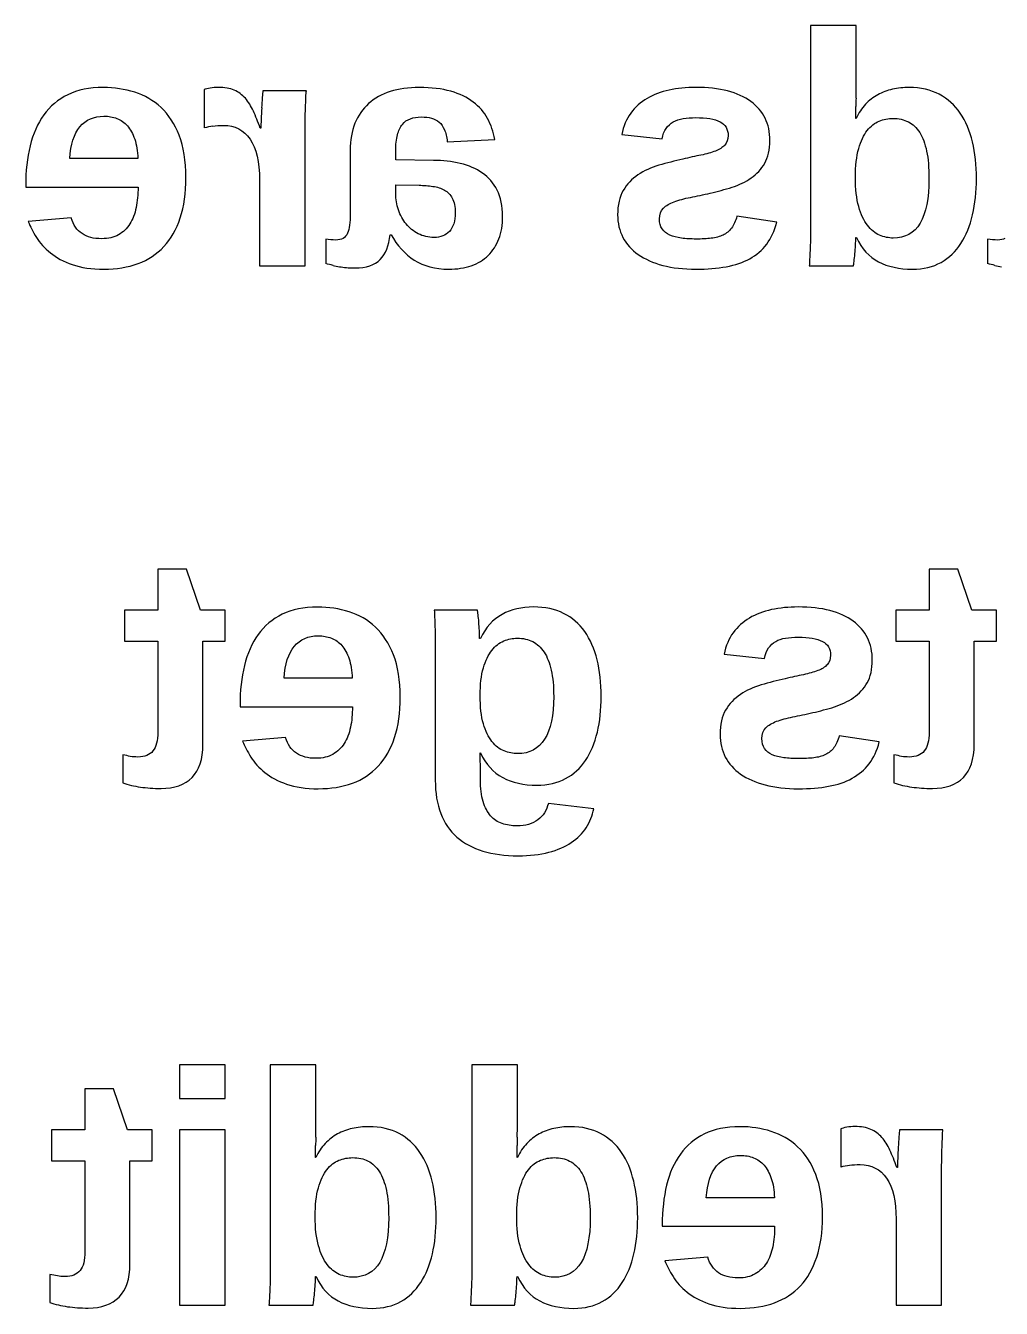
# Model space of a CAD drawing. Header units: millimetres. Extents: x 0 to 290, y 0 to 205.
# Drawn here: x 115.38 to 141.03, y 106.26 to 140 of the extents above; entities that cross this region are included whole.
import ezdxf

# ---------------------------------------------------------------- set-up
doc = ezdxf.new("R2010")
doc.units = ezdxf.units.MM
doc.layers.get('0').update_dxf_attribs({"linetype": 'CONTINUOUS', "true_color": 0x000000})

msp = doc.modelspace()

# ---------------------------------------------------------------- linework, layer by layer
for p, q in [((137.215, 140), (136.018, 140)), ((136.018, 140), (136.018, 134.685)), ((137.215, 138.318), (137.215, 140)), ((120.077, 138.314), (120.077, 137.312)), ((122.763, 138.288), (121.623, 138.288)), ((137.215, 137.56), (137.207, 137.56)), ((121.568, 137.304), (121.55, 137.304)), ((122.73, 133.68), (122.73, 137.206)), ((126.467, 136.946), (127.715, 137.006)), ((131.053, 137.133), (132.113, 137.023)), ((123.916, 136.72), (123.916, 135.042)), ((125.113, 136.474), (125.113, 136.708)), ((118.332, 136.504), (116.544, 136.504)), ((126.105, 136.457), (125.113, 136.474)), ((115.385, 135.788), (115.385, 135.754)), ((115.385, 135.754), (118.34, 135.754)), ((121.533, 135.942), (121.533, 133.68)), ((125.113, 135.814), (125.726, 135.805)), ((125.113, 135.579), (125.113, 135.814)), ((135.132, 134.83), (134.081, 134.987)), ((116.582, 134.945), (115.453, 134.847)), ((123.273, 134.387), (123.273, 133.739)), ((124.964, 134.502), (124.989, 134.502)), ((137.207, 134.429), (137.223, 134.429)), ((140.671, 134.387), (140.671, 133.739)), ((121.533, 133.68), (122.73, 133.68)), ((135.985, 133.68), (137.143, 133.68)), ((119.609, 125.703), (118.859, 125.703)), ((118.859, 125.703), (118.859, 124.622)), ((119.984, 124.622), (119.609, 125.703)), ((139.885, 125.703), (139.135, 125.703)), ((139.135, 125.703), (139.135, 124.622)), ((140.26, 124.622), (139.885, 125.703)), ((118.859, 124.622), (117.986, 124.622)), ((117.986, 124.622), (117.986, 123.812)), ((120.626, 124.622), (119.984, 124.622)), ((120.626, 123.812), (120.626, 124.622)), ((127.259, 124.622), (126.127, 124.622)), ((139.135, 124.622), (138.262, 124.622)), ((138.262, 124.622), (138.262, 123.812)), ((140.902, 124.622), (140.26, 124.622)), ((140.902, 123.812), (140.902, 124.622)), ((127.341, 123.881), (127.319, 123.881)), ((117.986, 123.812), (118.859, 123.812)), ((118.859, 123.812), (118.859, 121.419)), ((120.043, 121.095), (120.043, 123.812)), ((120.043, 123.812), (120.626, 123.812)), ((126.152, 123.557), (126.152, 120.155)), ((138.262, 123.812), (139.135, 123.812)), ((139.135, 123.812), (139.135, 121.419)), ((140.319, 121.095), (140.319, 123.812)), ((140.319, 123.812), (140.902, 123.812)), ((133.745, 123.467), (134.805, 123.356)), ((123.967, 122.837), (122.179, 122.837)), ((121.02, 122.122), (121.02, 122.087)), ((121.02, 122.087), (123.975, 122.087)), ((122.217, 121.279), (121.088, 121.181)), ((137.824, 121.163), (136.773, 121.321)), ((117.935, 120.823), (117.935, 120.082)), ((127.332, 120.87), (127.341, 120.87)), ((138.211, 120.823), (138.211, 120.082)), ((127.341, 120.171), (127.341, 120.414)), ((130.321, 119.404), (129.125, 119.545)), ((120.626, 112.667), (119.43, 112.667)), ((119.43, 112.667), (119.43, 111.785)), ((120.626, 111.785), (120.626, 112.667)), ((123.012, 112.667), (121.815, 112.667)), ((121.815, 112.667), (121.815, 107.351)), ((123.012, 110.985), (123.012, 112.667)), ((128.31, 112.667), (127.113, 112.667)), ((127.113, 112.667), (127.113, 107.351)), ((128.31, 110.985), (128.31, 112.667)), ((117.691, 112.036), (116.942, 112.036)), ((116.942, 112.036), (116.942, 110.955)), ((118.066, 110.955), (117.691, 112.036)), ((119.43, 111.785), (120.626, 111.785)), ((116.942, 110.955), (116.068, 110.955)), ((116.068, 110.955), (116.068, 110.146)), ((118.709, 110.955), (118.066, 110.955)), ((118.709, 110.146), (118.709, 110.955)), ((120.626, 110.955), (119.43, 110.955)), ((119.43, 110.955), (119.43, 106.347)), ((120.626, 106.347), (120.626, 110.955)), ((136.81, 110.98), (136.81, 109.979)), ((139.497, 110.955), (138.357, 110.955)), ((116.068, 110.146), (116.942, 110.146)), ((116.942, 110.146), (116.942, 107.752)), ((118.126, 107.428), (118.126, 110.146)), ((118.126, 110.146), (118.709, 110.146)), ((123.012, 110.226), (123.004, 110.226)), ((128.31, 110.226), (128.301, 110.226)), ((138.301, 109.971), (138.284, 109.971)), ((139.463, 106.347), (139.463, 109.873)), ((135.066, 109.171), (133.277, 109.171)), ((132.119, 108.455), (132.119, 108.42)), ((132.119, 108.42), (135.074, 108.42)), ((138.267, 108.608), (138.267, 106.347)), ((133.315, 107.612), (132.187, 107.514)), ((116.017, 107.156), (116.017, 106.415)), ((123.004, 107.096), (123.02, 107.096)), ((128.301, 107.096), (128.318, 107.096)), ((119.43, 106.347), (120.626, 106.347)), ((121.781, 106.347), (122.939, 106.347)), ((127.079, 106.347), (128.237, 106.347)), ((138.267, 106.347), (139.463, 106.347))]:
    msp.add_line(p, q)
for centre, radius, start, end in [((162.273, 135.479), 40.753, 176.2964, 176.6836), ((149.7, 137.871), 12.489, 178.9632, 179.9807), ((124.753, 138.322), 12.462, 358.9621, 359.9794), ((139.659, 136.783), 18.101, 176.6638, 177.6015), ((121.036, 132.974), 4.443, 99.4193, 102.4732), ((131.365, 134.561), 5.845, 354.491, 356.7116), ((115.838, 102.767), 31.853, 76.1479, 76.5017), ((123.91, 135.493), 1.854, 256.1081, 261.4706), ((133.236, 102.767), 31.853, 76.1479, 76.5017), ((141.308, 135.493), 1.854, 256.1081, 261.4706), ((114.931, 123.388), 12.401, 3.231, 4.2767), ((135.497, 110.537), 12.489, 178.9632, 179.9807), ((110.55, 110.989), 12.462, 358.9621, 359.9794), ((140.795, 110.537), 12.489, 178.9632, 179.9807), ((115.848, 110.989), 12.462, 358.9621, 359.9794), ((179.007, 108.146), 40.753, 176.2964, 176.6836), ((156.393, 109.45), 18.101, 176.6638, 177.6015), ((137.77, 105.64), 4.443, 99.4193, 102.4732), ((117.161, 107.227), 5.845, 354.491, 356.7116), ((122.459, 107.227), 5.845, 354.491, 356.7116)]:
    msp.add_arc(centre, radius, start, end)
for points in [[(117.425, 138.373), (117.061, 138.373), (116.751, 138.31), (116.495, 138.183)], [(118.251, 138.249), (117.99, 138.332), (117.715, 138.373), (117.425, 138.373)], [(120.236, 138.358), (120.167, 138.346), (120.113, 138.331), (120.077, 138.314)], [(120.448, 138.377), (120.376, 138.377), (120.306, 138.371), (120.236, 138.358)], [(120.869, 138.303), (120.755, 138.352), (120.615, 138.377), (120.448, 138.377)], [(125.734, 138.373), (125.447, 138.373), (125.192, 138.338), (124.968, 138.267)], [(126.559, 138.273), (126.324, 138.34), (126.05, 138.373), (125.734, 138.373)], [(132.998, 138.377), (132.749, 138.377), (132.516, 138.354), (132.3, 138.307)], [(133.835, 138.282), (133.593, 138.345), (133.314, 138.377), (132.998, 138.377)], [(138.173, 138.326), (138.034, 138.295), (137.905, 138.246), (137.785, 138.181)], [(138.608, 138.373), (138.458, 138.373), (138.313, 138.357), (138.173, 138.326)], [(139.402, 138.194), (139.179, 138.313), (138.915, 138.373), (138.608, 138.373)], [(116.495, 138.183), (116.238, 138.057), (116.027, 137.88), (115.863, 137.653)], [(118.943, 137.847), (118.743, 138.033), (118.512, 138.167), (118.251, 138.249)], [(121.16, 138.089), (121.08, 138.182), (120.982, 138.253), (120.869, 138.303)], [(121.371, 137.753), (121.311, 137.885), (121.241, 137.997), (121.16, 138.089)], [(121.623, 138.288), (121.617, 138.254), (121.611, 138.195), (121.606, 138.111)], [(122.74, 137.839), (122.745, 137.939), (122.748, 138.03), (122.751, 138.111)], [(122.751, 138.111), (122.754, 138.192), (122.758, 138.251), (122.763, 138.288)], [(124.968, 138.267), (124.744, 138.196), (124.554, 138.09), (124.398, 137.949)], [(127.15, 137.99), (126.99, 138.112), (126.793, 138.206), (126.559, 138.273)], [(127.527, 137.557), (127.436, 137.724), (127.311, 137.868), (127.15, 137.99)], [(131.721, 138.086), (131.551, 137.985), (131.408, 137.856), (131.293, 137.7)], [(132.3, 138.307), (132.084, 138.26), (131.891, 138.187), (131.721, 138.086)], [(134.447, 138.005), (134.282, 138.126), (134.078, 138.218), (133.835, 138.282)], [(134.822, 137.566), (134.737, 137.737), (134.611, 137.884), (134.447, 138.005)], [(137.785, 138.181), (137.666, 138.116), (137.558, 138.033), (137.462, 137.931)], [(139.954, 137.698), (139.809, 137.91), (139.625, 138.075), (139.402, 138.194)], [(115.863, 137.653), (115.698, 137.426), (115.577, 137.154), (115.5, 136.838)], [(119.421, 137.117), (119.303, 137.417), (119.144, 137.661), (118.943, 137.847)], [(121.55, 137.304), (121.49, 137.472), (121.431, 137.621), (121.371, 137.753)], [(122.732, 137.521), (122.733, 137.632), (122.736, 137.738), (122.74, 137.839)], [(124.398, 137.949), (124.242, 137.809), (124.122, 137.636), (124.04, 137.432)], [(131.293, 137.7), (131.179, 137.544), (131.098, 137.355), (131.053, 137.133)], [(137.207, 137.56), (137.207, 137.588), (137.208, 137.63), (137.209, 137.685)], [(137.209, 137.685), (137.21, 137.74), (137.211, 137.804), (137.211, 137.875)], [(137.462, 137.931), (137.366, 137.828), (137.283, 137.705), (137.215, 137.56)], [(140.275, 136.942), (140.205, 137.235), (140.098, 137.486), (139.954, 137.698)], [(116.544, 136.504), (116.566, 136.876), (116.656, 137.155), (116.812, 137.34)], [(116.812, 137.34), (116.968, 137.526), (117.178, 137.619), (117.442, 137.619)], [(117.442, 137.619), (117.564, 137.619), (117.678, 137.598), (117.785, 137.557)], [(117.785, 137.557), (117.892, 137.517), (117.984, 137.451), (118.062, 137.362)], [(118.062, 137.362), (118.14, 137.272), (118.203, 137.156), (118.251, 137.014)], [(120.309, 137.357), (120.387, 137.37), (120.48, 137.377), (120.588, 137.377)], [(120.588, 137.377), (120.886, 137.377), (121.118, 137.256), (121.284, 137.015)], [(121.574, 137.541), (121.57, 137.443), (121.568, 137.364), (121.568, 137.304)], [(122.73, 137.206), (122.73, 137.305), (122.73, 137.41), (122.732, 137.521)], [(124.04, 137.432), (123.957, 137.227), (123.916, 136.99), (123.916, 136.72)], [(125.157, 137.128), (125.187, 137.24), (125.23, 137.331), (125.287, 137.402)], [(125.287, 137.402), (125.344, 137.473), (125.414, 137.523), (125.498, 137.553)], [(125.498, 137.553), (125.582, 137.583), (125.678, 137.598), (125.785, 137.598)], [(125.785, 137.598), (125.885, 137.598), (125.974, 137.588), (126.052, 137.568)], [(126.052, 137.568), (126.13, 137.548), (126.197, 137.513), (126.254, 137.463)], [(126.254, 137.463), (126.311, 137.414), (126.357, 137.347), (126.392, 137.264)], [(127.715, 137.006), (127.681, 137.207), (127.618, 137.391), (127.527, 137.557)], [(132.22, 137.298), (132.271, 137.37), (132.334, 137.428), (132.409, 137.47)], [(132.409, 137.47), (132.485, 137.513), (132.572, 137.542), (132.671, 137.557)], [(132.671, 137.557), (132.77, 137.573), (132.879, 137.581), (132.998, 137.581)], [(132.998, 137.581), (133.283, 137.581), (133.496, 137.545), (133.638, 137.472)], [(133.638, 137.472), (133.78, 137.4), (133.851, 137.278), (133.851, 137.108)], [(134.949, 136.98), (134.949, 137.199), (134.907, 137.394), (134.822, 137.566)], [(137.507, 137.243), (137.599, 137.361), (137.704, 137.443), (137.822, 137.49)], [(137.822, 137.49), (137.94, 137.536), (138.06, 137.56), (138.182, 137.56)], [(138.182, 137.56), (138.335, 137.56), (138.471, 137.53), (138.589, 137.47)], [(138.589, 137.47), (138.707, 137.41), (138.806, 137.317), (138.887, 137.189)], [(118.251, 137.014), (118.3, 136.872), (118.327, 136.702), (118.332, 136.504)], [(119.597, 136.005), (119.597, 136.445), (119.538, 136.816), (119.421, 137.117)], [(121.284, 137.015), (121.45, 136.774), (121.533, 136.416), (121.533, 135.942)], [(125.113, 136.708), (125.113, 136.876), (125.128, 137.016), (125.157, 137.128)], [(126.392, 137.264), (126.428, 137.18), (126.453, 137.074), (126.467, 136.946)], [(132.113, 137.023), (132.133, 137.134), (132.169, 137.226), (132.22, 137.298)], [(133.851, 137.108), (133.851, 137.003), (133.822, 136.919), (133.763, 136.857)], [(134.813, 136.382), (134.904, 136.54), (134.949, 136.739), (134.949, 136.98)], [(137.283, 136.765), (137.34, 136.966), (137.415, 137.125), (137.507, 137.243)], [(138.887, 137.189), (138.967, 137.061), (139.028, 136.898), (139.069, 136.7)], [(115.5, 136.838), (115.423, 136.521), (115.385, 136.171), (115.385, 135.788)], [(133.516, 136.702), (133.409, 136.66), (133.283, 136.625), (133.137, 136.595)], [(133.763, 136.857), (133.705, 136.795), (133.623, 136.743), (133.516, 136.702)], [(137.198, 136.009), (137.198, 136.313), (137.226, 136.565), (137.283, 136.765)], [(139.069, 136.7), (139.111, 136.501), (139.131, 136.261), (139.131, 135.98)], [(140.379, 135.98), (140.379, 136.329), (140.344, 136.65), (140.275, 136.942)], [(126.811, 136.374), (126.59, 136.427), (126.355, 136.454), (126.105, 136.457)], [(127.391, 136.123), (127.226, 136.238), (127.033, 136.322), (126.811, 136.374)], [(132.03, 136.327), (131.824, 136.266), (131.641, 136.182), (131.48, 136.076)], [(132.658, 136.486), (132.445, 136.441), (132.235, 136.387), (132.03, 136.327)], [(133.137, 136.595), (132.991, 136.566), (132.831, 136.529), (132.658, 136.486)], [(134.455, 135.993), (134.603, 136.095), (134.722, 136.225), (134.813, 136.382)], [(119.448, 134.943), (119.548, 135.245), (119.597, 135.599), (119.597, 136.005)], [(127.781, 135.671), (127.686, 135.857), (127.556, 136.007), (127.391, 136.123)], [(131.48, 136.076), (131.32, 135.969), (131.191, 135.832), (131.093, 135.665)], [(133.953, 135.75), (134.14, 135.81), (134.308, 135.891), (134.455, 135.993)], [(137.285, 135.241), (137.227, 135.446), (137.198, 135.703), (137.198, 136.009)], [(139.131, 135.98), (139.131, 134.935), (138.818, 134.413), (138.19, 134.413)], [(140.279, 135.028), (140.346, 135.319), (140.379, 135.636), (140.379, 135.98)], [(118.34, 135.754), (118.34, 135.561), (118.323, 135.381), (118.289, 135.215)], [(125.726, 135.805), (125.854, 135.799), (125.975, 135.789), (126.09, 135.773)], [(126.09, 135.773), (126.205, 135.757), (126.306, 135.725), (126.392, 135.675)], [(126.392, 135.675), (126.479, 135.625), (126.548, 135.554), (126.599, 135.46)], [(127.923, 134.983), (127.923, 135.256), (127.876, 135.485), (127.781, 135.671)], [(131.093, 135.665), (130.995, 135.497), (130.946, 135.284), (130.946, 135.026)], [(133.382, 135.596), (133.575, 135.639), (133.766, 135.691), (133.953, 135.75)], [(125.185, 135.154), (125.137, 135.293), (125.113, 135.435), (125.113, 135.579)], [(126.599, 135.46), (126.65, 135.366), (126.676, 135.239), (126.676, 135.077)], [(132.149, 135.198), (132.219, 135.268), (132.314, 135.325), (132.434, 135.369)], [(132.434, 135.369), (132.555, 135.413), (132.697, 135.451), (132.86, 135.484)], [(132.86, 135.484), (133.023, 135.517), (133.197, 135.554), (133.382, 135.596)], [(118.289, 135.215), (118.255, 135.049), (118.2, 134.905), (118.123, 134.785)], [(123.916, 135.042), (123.916, 134.935), (123.911, 134.838), (123.901, 134.753)], [(125.387, 134.785), (125.3, 134.892), (125.233, 135.015), (125.185, 135.154)], [(126.676, 135.077), (126.676, 134.858), (126.625, 134.696), (126.524, 134.589)], [(127.825, 134.391), (127.891, 134.564), (127.923, 134.762), (127.923, 134.983)], [(130.946, 135.026), (130.946, 134.805), (130.993, 134.606), (131.085, 134.43)], [(132.045, 134.915), (132.045, 135.034), (132.08, 135.128), (132.149, 135.198)], [(134.081, 134.987), (134.047, 134.86), (134, 134.756), (133.94, 134.677)], [(137.513, 134.749), (137.419, 134.871), (137.343, 135.035), (137.285, 135.241)], [(139.972, 134.272), (140.11, 134.485), (140.212, 134.737), (140.279, 135.028)], [(115.453, 134.847), (115.504, 134.716), (115.576, 134.577), (115.668, 134.43)], [(116.867, 134.53), (116.734, 134.619), (116.639, 134.758), (116.582, 134.945)], [(118.123, 134.785), (118.046, 134.664), (117.947, 134.569), (117.825, 134.5)], [(119.018, 134.189), (119.205, 134.389), (119.349, 134.641), (119.448, 134.943)], [(123.901, 134.753), (123.892, 134.668), (123.873, 134.596), (123.846, 134.538)], [(125.705, 134.527), (125.58, 134.593), (125.474, 134.679), (125.387, 134.785)], [(132.118, 134.653), (132.069, 134.723), (132.045, 134.81), (132.045, 134.915)], [(132.32, 134.492), (132.233, 134.53), (132.166, 134.584), (132.118, 134.653)], [(133.94, 134.677), (133.881, 134.597), (133.807, 134.536), (133.718, 134.493)], [(134.864, 134.251), (134.983, 134.407), (135.072, 134.6), (135.132, 134.83)], [(136.018, 134.685), (136.018, 134.461), (136.014, 134.261), (136.006, 134.087)], [(137.832, 134.49), (137.713, 134.541), (137.607, 134.627), (137.513, 134.749)], [(115.668, 134.43), (115.761, 134.282), (115.883, 134.147), (116.037, 134.023)], [(117.383, 134.396), (117.172, 134.396), (117, 134.44), (116.867, 134.53)], [(117.825, 134.5), (117.703, 134.43), (117.556, 134.396), (117.383, 134.396)], [(123.537, 134.362), (123.446, 134.362), (123.359, 134.37), (123.273, 134.387)], [(123.731, 134.406), (123.681, 134.377), (123.617, 134.362), (123.537, 134.362)], [(123.846, 134.538), (123.818, 134.48), (123.78, 134.436), (123.731, 134.406)], [(124.706, 133.85), (124.849, 133.998), (124.935, 134.215), (124.964, 134.502)], [(124.989, 134.502), (125.148, 134.215), (125.352, 133.992), (125.6, 133.833)], [(126.122, 134.429), (125.968, 134.429), (125.829, 134.462), (125.705, 134.527)], [(126.524, 134.589), (126.423, 134.483), (126.289, 134.429), (126.122, 134.429)], [(127.544, 133.955), (127.666, 134.073), (127.76, 134.218), (127.825, 134.391)], [(131.085, 134.43), (131.177, 134.254), (131.311, 134.104), (131.487, 133.981)], [(132.626, 134.411), (132.509, 134.427), (132.406, 134.453), (132.32, 134.492)], [(133.008, 134.387), (132.871, 134.387), (132.744, 134.395), (132.626, 134.411)], [(133.409, 134.408), (133.291, 134.394), (133.158, 134.387), (133.008, 134.387)], [(133.718, 134.493), (133.63, 134.451), (133.527, 134.422), (133.409, 134.408)], [(137.2, 134.225), (137.205, 134.302), (137.207, 134.37), (137.207, 134.429)], [(137.223, 134.429), (137.362, 134.131), (137.556, 133.918), (137.805, 133.789)], [(138.19, 134.413), (138.071, 134.413), (137.952, 134.438), (137.832, 134.49)], [(140.935, 134.362), (140.844, 134.362), (140.757, 134.37), (140.671, 134.387)], [(141.129, 134.406), (141.079, 134.377), (141.015, 134.362), (140.935, 134.362)], [(116.037, 134.023), (116.19, 133.899), (116.381, 133.797), (116.61, 133.716)], [(118.339, 133.742), (118.604, 133.84), (118.831, 133.989), (119.018, 134.189)], [(127.099, 133.687), (127.274, 133.748), (127.422, 133.837), (127.544, 133.955)], [(131.487, 133.981), (131.663, 133.857), (131.878, 133.762), (132.134, 133.695)], [(134.419, 133.87), (134.596, 133.967), (134.744, 134.095), (134.864, 134.251)], [(136.006, 134.087), (135.997, 133.912), (135.99, 133.777), (135.985, 133.68)], [(137.161, 133.801), (137.169, 133.859), (137.176, 133.926), (137.183, 133.999)], [(139.449, 133.774), (139.66, 133.893), (139.835, 134.059), (139.972, 134.272)], [(116.61, 133.716), (116.838, 133.636), (117.116, 133.595), (117.442, 133.595)], [(117.442, 133.595), (117.774, 133.595), (118.073, 133.644), (118.339, 133.742)], [(123.635, 133.659), (123.692, 133.651), (123.752, 133.644), (123.816, 133.638)], [(123.816, 133.638), (123.88, 133.632), (123.955, 133.629), (124.04, 133.629)], [(124.04, 133.629), (124.34, 133.629), (124.562, 133.703), (124.706, 133.85)], [(125.6, 133.833), (125.848, 133.675), (126.15, 133.595), (126.505, 133.595)], [(126.505, 133.595), (126.726, 133.595), (126.924, 133.626), (127.099, 133.687)], [(132.134, 133.695), (132.389, 133.629), (132.681, 133.595), (133.008, 133.595)], [(133.008, 133.595), (133.3, 133.595), (133.564, 133.617), (133.8, 133.659)], [(133.8, 133.659), (134.035, 133.702), (134.242, 133.772), (134.419, 133.87)], [(137.143, 133.68), (137.148, 133.703), (137.154, 133.743), (137.161, 133.801)], [(137.805, 133.789), (138.053, 133.66), (138.351, 133.595), (138.697, 133.595)], [(138.697, 133.595), (138.987, 133.595), (139.237, 133.655), (139.449, 133.774)], [(122.13, 124.517), (121.873, 124.39), (121.662, 124.214), (121.498, 123.986)], [(123.06, 124.706), (122.697, 124.706), (122.387, 124.643), (122.13, 124.517)], [(123.887, 124.583), (123.626, 124.665), (123.35, 124.706), (123.06, 124.706)], [(124.578, 124.18), (124.378, 124.366), (124.148, 124.5), (123.887, 124.583)], [(126.127, 124.622), (126.132, 124.519), (126.138, 124.376), (126.144, 124.191)], [(127.279, 124.507), (127.272, 124.563), (127.265, 124.602), (127.259, 124.622)], [(127.298, 124.312), (127.292, 124.385), (127.286, 124.45), (127.279, 124.507)], [(127.909, 124.515), (127.666, 124.384), (127.477, 124.173), (127.341, 123.881)], [(128.733, 124.71), (128.426, 124.71), (128.152, 124.645), (127.909, 124.515)], [(129.527, 124.542), (129.304, 124.654), (129.039, 124.71), (128.733, 124.71)], [(130.081, 124.064), (129.934, 124.271), (129.75, 124.43), (129.527, 124.542)], [(134.992, 124.64), (134.776, 124.594), (134.583, 124.52), (134.413, 124.419)], [(135.69, 124.71), (135.441, 124.71), (135.208, 124.687), (134.992, 124.64)], [(136.527, 124.615), (136.285, 124.679), (136.006, 124.71), (135.69, 124.71)], [(137.138, 124.338), (136.974, 124.459), (136.77, 124.551), (136.527, 124.615)], [(125.056, 123.45), (124.938, 123.751), (124.779, 123.994), (124.578, 124.18)], [(126.144, 124.191), (126.149, 124.007), (126.152, 123.795), (126.152, 123.557)], [(134.413, 124.419), (134.243, 124.318), (134.1, 124.19), (133.985, 124.033)], [(137.514, 123.899), (137.428, 124.071), (137.303, 124.217), (137.138, 124.338)], [(121.498, 123.986), (121.333, 123.759), (121.212, 123.487), (121.135, 123.171)], [(122.447, 123.674), (122.603, 123.859), (122.813, 123.952), (123.077, 123.952)], [(123.077, 123.952), (123.199, 123.952), (123.313, 123.932), (123.42, 123.891)], [(123.42, 123.891), (123.527, 123.85), (123.619, 123.785), (123.697, 123.695)], [(127.319, 123.881), (127.319, 123.94), (127.317, 124.009), (127.313, 124.087)], [(127.951, 123.816), (128.069, 123.865), (128.187, 123.889), (128.307, 123.889)], [(128.307, 123.889), (128.46, 123.889), (128.595, 123.859), (128.713, 123.799)], [(130.407, 123.321), (130.336, 123.609), (130.227, 123.856), (130.081, 124.064)], [(133.985, 124.033), (133.87, 123.877), (133.79, 123.688), (133.745, 123.467)], [(135.101, 123.803), (135.176, 123.846), (135.264, 123.875), (135.363, 123.891)], [(135.363, 123.891), (135.462, 123.907), (135.571, 123.914), (135.69, 123.914)], [(135.69, 123.914), (135.974, 123.914), (136.188, 123.878), (136.33, 123.806)], [(137.641, 123.313), (137.641, 123.532), (137.599, 123.727), (137.514, 123.899)], [(122.179, 122.837), (122.201, 123.209), (122.291, 123.488), (122.447, 123.674)], [(123.697, 123.695), (123.775, 123.606), (123.838, 123.49), (123.887, 123.348)], [(127.417, 123.105), (127.474, 123.299), (127.548, 123.453), (127.639, 123.569)], [(127.639, 123.569), (127.73, 123.686), (127.834, 123.768), (127.951, 123.816)], [(128.713, 123.799), (128.831, 123.74), (128.931, 123.647), (129.014, 123.522)], [(129.014, 123.522), (129.096, 123.397), (129.159, 123.238), (129.201, 123.046)], [(134.805, 123.356), (134.825, 123.467), (134.861, 123.559), (134.912, 123.631)], [(134.912, 123.631), (134.963, 123.703), (135.026, 123.761), (135.101, 123.803)], [(136.33, 123.806), (136.472, 123.733), (136.543, 123.612), (136.543, 123.441)], [(121.135, 123.171), (121.058, 122.854), (121.02, 122.505), (121.02, 122.122)], [(123.887, 123.348), (123.935, 123.206), (123.962, 123.035), (123.967, 122.837)], [(125.232, 122.338), (125.232, 122.779), (125.174, 123.149), (125.056, 123.45)], [(130.513, 122.356), (130.513, 122.711), (130.478, 123.032), (130.407, 123.321)], [(136.455, 123.19), (136.397, 123.128), (136.315, 123.076), (136.208, 123.035)], [(136.543, 123.441), (136.543, 123.336), (136.514, 123.253), (136.455, 123.19)], [(137.505, 122.716), (137.596, 122.873), (137.641, 123.072), (137.641, 123.313)], [(127.332, 122.381), (127.332, 122.671), (127.36, 122.912), (127.417, 123.105)], [(129.201, 123.046), (129.244, 122.853), (129.265, 122.623), (129.265, 122.356)], [(135.35, 122.82), (135.137, 122.774), (134.927, 122.721), (134.722, 122.66)], [(135.829, 122.929), (135.683, 122.899), (135.523, 122.863), (135.35, 122.82)], [(136.208, 123.035), (136.101, 122.994), (135.975, 122.958), (135.829, 122.929)], [(134.722, 122.66), (134.516, 122.599), (134.333, 122.515), (134.172, 122.409)], [(137.147, 122.326), (137.295, 122.428), (137.414, 122.558), (137.505, 122.716)], [(125.083, 121.276), (125.183, 121.578), (125.232, 121.932), (125.232, 122.338)], [(127.417, 121.64), (127.36, 121.836), (127.332, 122.083), (127.332, 122.381)], [(129.265, 122.356), (129.265, 121.859), (129.186, 121.484), (129.027, 121.232)], [(130.413, 121.413), (130.48, 121.698), (130.513, 122.012), (130.513, 122.356)], [(134.172, 122.409), (134.012, 122.303), (133.883, 122.166), (133.785, 121.998)], [(136.645, 122.083), (136.832, 122.143), (137, 122.224), (137.147, 122.326)], [(123.975, 122.087), (123.975, 121.894), (123.958, 121.715), (123.924, 121.548)], [(133.785, 121.998), (133.687, 121.831), (133.638, 121.618), (133.638, 121.359)], [(135.126, 121.702), (135.247, 121.746), (135.389, 121.785), (135.552, 121.817)], [(135.552, 121.817), (135.715, 121.85), (135.889, 121.887), (136.074, 121.93)], [(136.074, 121.93), (136.267, 121.973), (136.458, 122.024), (136.645, 122.083)], [(123.924, 121.548), (123.89, 121.382), (123.835, 121.239), (123.758, 121.118)], [(127.643, 121.169), (127.549, 121.287), (127.474, 121.444), (127.417, 121.64)], [(134.737, 121.248), (134.737, 121.367), (134.772, 121.462), (134.841, 121.532)], [(134.841, 121.532), (134.911, 121.601), (135.006, 121.658), (135.126, 121.702)], [(118.859, 121.419), (118.859, 121.195), (118.817, 121.029), (118.732, 120.923)], [(121.088, 121.181), (121.139, 121.05), (121.211, 120.911), (121.304, 120.763)], [(122.502, 120.863), (122.369, 120.953), (122.274, 121.091), (122.217, 121.279)], [(124.653, 120.522), (124.84, 120.723), (124.984, 120.974), (125.083, 121.276)], [(127.96, 120.923), (127.842, 120.969), (127.737, 121.051), (127.643, 121.169)], [(129.027, 121.232), (128.867, 120.979), (128.631, 120.853), (128.316, 120.853)], [(130.104, 120.676), (130.243, 120.881), (130.346, 121.127), (130.413, 121.413)], [(133.638, 121.359), (133.638, 121.138), (133.684, 120.939), (133.777, 120.763)], [(134.809, 120.986), (134.761, 121.056), (134.737, 121.143), (134.737, 121.248)], [(136.773, 121.321), (136.739, 121.193), (136.692, 121.09), (136.632, 121.01)], [(137.555, 120.584), (137.675, 120.741), (137.764, 120.934), (137.824, 121.163)], [(139.135, 121.419), (139.135, 121.195), (139.093, 121.029), (139.008, 120.923)], [(118.135, 120.78), (118.076, 120.792), (118.009, 120.806), (117.935, 120.823)], [(118.732, 120.923), (118.647, 120.816), (118.514, 120.763), (118.335, 120.763)], [(119.758, 120.225), (119.948, 120.416), (120.043, 120.706), (120.043, 121.095)], [(123.018, 120.729), (122.807, 120.729), (122.635, 120.774), (122.502, 120.863)], [(123.46, 120.833), (123.338, 120.764), (123.191, 120.729), (123.018, 120.729)], [(123.758, 121.118), (123.682, 120.998), (123.582, 120.903), (123.46, 120.833)], [(127.336, 120.64), (127.333, 120.719), (127.332, 120.796), (127.332, 120.87)], [(127.341, 120.87), (127.48, 120.571), (127.675, 120.356), (127.926, 120.222)], [(128.316, 120.853), (128.197, 120.853), (128.078, 120.876), (127.96, 120.923)], [(135.012, 120.825), (134.925, 120.863), (134.858, 120.917), (134.809, 120.986)], [(135.318, 120.744), (135.2, 120.76), (135.098, 120.787), (135.012, 120.825)], [(136.41, 120.826), (136.322, 120.784), (136.219, 120.756), (136.101, 120.742)], [(136.632, 121.01), (136.572, 120.93), (136.499, 120.869), (136.41, 120.826)], [(138.411, 120.78), (138.352, 120.792), (138.285, 120.806), (138.211, 120.823)], [(139.008, 120.923), (138.923, 120.816), (138.79, 120.763), (138.611, 120.763)], [(140.034, 120.225), (140.224, 120.416), (140.319, 120.706), (140.319, 121.095)], [(118.335, 120.763), (118.262, 120.763), (118.195, 120.768), (118.135, 120.78)], [(121.304, 120.763), (121.396, 120.616), (121.519, 120.48), (121.672, 120.356)], [(123.974, 120.075), (124.239, 120.173), (124.466, 120.322), (124.653, 120.522)], [(127.341, 120.414), (127.341, 120.497), (127.339, 120.572), (127.336, 120.64)], [(129.578, 120.194), (129.79, 120.31), (129.965, 120.47), (130.104, 120.676)], [(133.777, 120.763), (133.869, 120.587), (134.003, 120.437), (134.179, 120.314)], [(135.7, 120.721), (135.563, 120.721), (135.436, 120.729), (135.318, 120.744)], [(136.101, 120.742), (135.983, 120.728), (135.849, 120.721), (135.7, 120.721)], [(137.111, 120.203), (137.288, 120.301), (137.436, 120.428), (137.555, 120.584)], [(138.611, 120.763), (138.538, 120.763), (138.471, 120.768), (138.411, 120.78)], [(118.944, 119.937), (119.297, 119.937), (119.568, 120.033), (119.758, 120.225)], [(121.672, 120.356), (121.825, 120.233), (122.016, 120.131), (122.245, 120.05)], [(126.152, 120.155), (126.152, 119.819), (126.2, 119.528), (126.297, 119.279)], [(127.411, 119.592), (127.364, 119.748), (127.341, 119.941), (127.341, 120.171)], [(127.926, 120.222), (128.177, 120.088), (128.476, 120.022), (128.823, 120.022)], [(128.823, 120.022), (129.115, 120.022), (129.367, 120.079), (129.578, 120.194)], [(134.179, 120.314), (134.355, 120.191), (134.57, 120.096), (134.826, 120.029)], [(136.492, 119.993), (136.727, 120.035), (136.934, 120.105), (137.111, 120.203)], [(139.22, 119.937), (139.572, 119.937), (139.844, 120.033), (140.034, 120.225)], [(117.935, 120.082), (118.082, 120.034), (118.239, 119.997), (118.403, 119.973)], [(118.403, 119.973), (118.568, 119.949), (118.748, 119.937), (118.944, 119.937)], [(122.245, 120.05), (122.473, 119.969), (122.751, 119.929), (123.077, 119.929)], [(123.077, 119.929), (123.41, 119.929), (123.709, 119.978), (123.974, 120.075)], [(134.826, 120.029), (135.081, 119.962), (135.373, 119.929), (135.7, 119.929)], [(135.7, 119.929), (135.992, 119.929), (136.256, 119.95), (136.492, 119.993)], [(138.211, 120.082), (138.358, 120.034), (138.515, 119.997), (138.679, 119.973)], [(138.679, 119.973), (138.844, 119.949), (139.024, 119.937), (139.22, 119.937)], [(127.607, 119.215), (127.523, 119.31), (127.458, 119.436), (127.411, 119.592)], [(129.125, 119.545), (129.082, 119.361), (128.99, 119.216), (128.85, 119.111)], [(126.297, 119.279), (126.393, 119.031), (126.534, 118.824), (126.72, 118.659)], [(127.909, 119.012), (127.791, 119.052), (127.69, 119.12), (127.607, 119.215)], [(128.85, 119.111), (128.709, 119.005), (128.525, 118.953), (128.298, 118.953)], [(130.119, 118.904), (130.217, 119.056), (130.284, 119.222), (130.321, 119.404)], [(128.298, 118.953), (128.157, 118.953), (128.027, 118.973), (127.909, 119.012)], [(129.728, 118.513), (129.891, 118.622), (130.021, 118.753), (130.119, 118.904)], [(126.72, 118.659), (126.906, 118.494), (127.135, 118.371), (127.406, 118.289)], [(129.135, 118.257), (129.367, 118.318), (129.564, 118.403), (129.728, 118.513)], [(127.406, 118.289), (127.677, 118.207), (127.986, 118.166), (128.332, 118.166)], [(128.332, 118.166), (128.636, 118.166), (128.904, 118.196), (129.135, 118.257)], [(124.405, 111.04), (124.254, 111.04), (124.109, 111.024), (123.97, 110.993)], [(125.199, 110.861), (124.976, 110.98), (124.711, 111.04), (124.405, 111.04)], [(129.703, 111.04), (129.552, 111.04), (129.407, 111.024), (129.268, 110.993)], [(130.497, 110.861), (130.274, 110.98), (130.009, 111.04), (129.703, 111.04)], [(134.158, 111.04), (133.795, 111.04), (133.485, 110.977), (133.228, 110.85)], [(134.985, 110.916), (134.724, 110.999), (134.449, 111.04), (134.158, 111.04)], [(136.97, 111.025), (136.9, 111.012), (136.847, 110.998), (136.81, 110.98)], [(137.181, 111.044), (137.11, 111.044), (137.039, 111.038), (136.97, 111.025)], [(137.602, 110.969), (137.489, 111.019), (137.348, 111.044), (137.181, 111.044)], [(123.582, 110.848), (123.463, 110.783), (123.355, 110.699), (123.259, 110.597)], [(123.97, 110.993), (123.831, 110.961), (123.701, 110.913), (123.582, 110.848)], [(125.75, 110.365), (125.605, 110.576), (125.422, 110.742), (125.199, 110.861)], [(128.88, 110.848), (128.761, 110.783), (128.653, 110.699), (128.556, 110.597)], [(129.268, 110.993), (129.128, 110.961), (128.999, 110.913), (128.88, 110.848)], [(131.048, 110.365), (130.903, 110.576), (130.719, 110.742), (130.497, 110.861)], [(133.228, 110.85), (132.972, 110.724), (132.761, 110.547), (132.596, 110.32)], [(135.677, 110.513), (135.477, 110.699), (135.246, 110.834), (134.985, 110.916)], [(137.894, 110.756), (137.813, 110.848), (137.716, 110.92), (137.602, 110.969)], [(138.105, 110.42), (138.045, 110.552), (137.975, 110.664), (137.894, 110.756)], [(138.357, 110.955), (138.351, 110.921), (138.345, 110.862), (138.339, 110.778)], [(139.474, 110.505), (139.479, 110.606), (139.482, 110.697), (139.485, 110.778)], [(139.485, 110.778), (139.488, 110.859), (139.492, 110.918), (139.497, 110.955)], [(123.004, 110.226), (123.004, 110.255), (123.004, 110.297), (123.006, 110.352)], [(123.006, 110.352), (123.007, 110.407), (123.008, 110.47), (123.008, 110.542)], [(123.259, 110.597), (123.162, 110.495), (123.08, 110.371), (123.012, 110.226)], [(126.072, 109.609), (126.002, 109.901), (125.895, 110.153), (125.75, 110.365)], [(128.301, 110.226), (128.301, 110.255), (128.302, 110.297), (128.304, 110.352)], [(128.304, 110.352), (128.305, 110.407), (128.306, 110.47), (128.306, 110.542)], [(128.556, 110.597), (128.46, 110.495), (128.378, 110.371), (128.31, 110.226)], [(131.369, 109.609), (131.3, 109.901), (131.193, 110.153), (131.048, 110.365)], [(136.154, 109.783), (136.036, 110.084), (135.877, 110.327), (135.677, 110.513)], [(138.284, 109.971), (138.224, 110.138), (138.164, 110.288), (138.105, 110.42)], [(139.466, 110.188), (139.467, 110.299), (139.47, 110.404), (139.474, 110.505)], [(123.304, 109.909), (123.396, 110.027), (123.501, 110.11), (123.619, 110.156)], [(123.619, 110.156), (123.737, 110.203), (123.857, 110.226), (123.979, 110.226)], [(123.979, 110.226), (124.132, 110.226), (124.267, 110.196), (124.385, 110.137)], [(124.385, 110.137), (124.503, 110.077), (124.602, 109.984), (124.683, 109.856)], [(128.601, 109.909), (128.694, 110.027), (128.799, 110.11), (128.917, 110.156)], [(128.917, 110.156), (129.035, 110.203), (129.154, 110.226), (129.276, 110.226)], [(129.276, 110.226), (129.43, 110.226), (129.565, 110.196), (129.683, 110.137)], [(129.683, 110.137), (129.801, 110.077), (129.9, 109.984), (129.981, 109.856)], [(132.596, 110.32), (132.432, 110.093), (132.311, 109.821), (132.234, 109.504)], [(133.277, 109.171), (133.3, 109.543), (133.389, 109.821), (133.546, 110.007)], [(133.546, 110.007), (133.702, 110.193), (133.912, 110.286), (134.176, 110.286)], [(134.176, 110.286), (134.298, 110.286), (134.412, 110.265), (134.519, 110.224)], [(134.519, 110.224), (134.625, 110.183), (134.718, 110.118), (134.796, 110.029)], [(134.796, 110.029), (134.874, 109.939), (134.937, 109.823), (134.985, 109.681)], [(137.043, 110.024), (137.121, 110.037), (137.214, 110.043), (137.321, 110.043)], [(137.321, 110.043), (137.62, 110.043), (137.852, 109.923), (138.018, 109.682)], [(138.308, 110.207), (138.304, 110.11), (138.301, 110.031), (138.301, 109.971)], [(139.463, 109.873), (139.463, 109.972), (139.464, 110.077), (139.466, 110.188)], [(123.08, 109.432), (123.137, 109.632), (123.211, 109.792), (123.304, 109.909)], [(124.683, 109.856), (124.764, 109.728), (124.825, 109.565), (124.866, 109.366)], [(128.378, 109.432), (128.435, 109.632), (128.509, 109.792), (128.601, 109.909)], [(129.981, 109.856), (130.062, 109.728), (130.123, 109.565), (130.164, 109.366)], [(134.985, 109.681), (135.034, 109.539), (135.06, 109.369), (135.066, 109.171)], [(136.331, 108.672), (136.331, 109.112), (136.272, 109.482), (136.154, 109.783)], [(138.018, 109.682), (138.184, 109.44), (138.267, 109.083), (138.267, 108.608)], [(122.994, 108.676), (122.994, 108.98), (123.023, 109.232), (123.08, 109.432)], [(124.866, 109.366), (124.907, 109.168), (124.928, 108.928), (124.928, 108.646)], [(126.176, 108.646), (126.176, 108.996), (126.141, 109.317), (126.072, 109.609)], [(128.292, 108.676), (128.292, 108.98), (128.321, 109.232), (128.378, 109.432)], [(130.164, 109.366), (130.205, 109.168), (130.226, 108.928), (130.226, 108.646)], [(131.474, 108.646), (131.474, 108.996), (131.439, 109.317), (131.369, 109.609)], [(132.234, 109.504), (132.157, 109.188), (132.119, 108.838), (132.119, 108.455)], [(123.082, 107.907), (123.024, 108.113), (122.994, 108.369), (122.994, 108.676)], [(124.928, 108.646), (124.928, 107.602), (124.614, 107.08), (123.987, 107.08)], [(126.076, 107.695), (126.142, 107.986), (126.176, 108.303), (126.176, 108.646)], [(128.38, 107.907), (128.321, 108.113), (128.292, 108.369), (128.292, 108.676)], [(130.226, 108.646), (130.226, 107.602), (129.912, 107.08), (129.285, 107.08)], [(131.374, 107.695), (131.44, 107.986), (131.474, 108.303), (131.474, 108.646)], [(136.182, 107.61), (136.281, 107.912), (136.331, 108.266), (136.331, 108.672)], [(135.074, 108.42), (135.074, 108.228), (135.057, 108.048), (135.023, 107.882)], [(116.942, 107.752), (116.942, 107.528), (116.9, 107.363), (116.815, 107.256)], [(123.31, 107.416), (123.216, 107.538), (123.14, 107.702), (123.082, 107.907)], [(125.769, 106.939), (125.907, 107.152), (126.009, 107.404), (126.076, 107.695)], [(128.608, 107.416), (128.514, 107.538), (128.438, 107.702), (128.38, 107.907)], [(131.067, 106.939), (131.205, 107.152), (131.307, 107.404), (131.374, 107.695)], [(135.023, 107.882), (134.989, 107.716), (134.934, 107.572), (134.857, 107.452)], [(117.841, 106.558), (118.031, 106.75), (118.126, 107.04), (118.126, 107.428)], [(121.815, 107.351), (121.815, 107.127), (121.811, 106.928), (121.802, 106.754)], [(123.629, 107.156), (123.51, 107.207), (123.403, 107.294), (123.31, 107.416)], [(127.113, 107.351), (127.113, 107.127), (127.109, 106.928), (127.1, 106.754)], [(128.927, 107.156), (128.808, 107.207), (128.701, 107.294), (128.608, 107.416)], [(132.187, 107.514), (132.238, 107.383), (132.31, 107.244), (132.402, 107.096)], [(133.601, 107.197), (133.468, 107.286), (133.373, 107.425), (133.315, 107.612)], [(134.857, 107.452), (134.78, 107.331), (134.681, 107.236), (134.559, 107.166)], [(135.752, 106.856), (135.939, 107.056), (136.082, 107.307), (136.182, 107.61)], [(116.218, 107.113), (116.159, 107.125), (116.092, 107.139), (116.017, 107.156)], [(116.418, 107.096), (116.344, 107.096), (116.278, 107.102), (116.218, 107.113)], [(116.815, 107.256), (116.729, 107.149), (116.597, 107.096), (116.418, 107.096)], [(122.997, 106.892), (123.001, 106.969), (123.004, 107.037), (123.004, 107.096)], [(123.02, 107.096), (123.159, 106.798), (123.353, 106.585), (123.601, 106.456)], [(123.987, 107.08), (123.867, 107.08), (123.748, 107.105), (123.629, 107.156)], [(128.295, 106.892), (128.299, 106.969), (128.301, 107.037), (128.301, 107.096)], [(128.318, 107.096), (128.457, 106.798), (128.651, 106.585), (128.899, 106.456)], [(129.285, 107.08), (129.165, 107.08), (129.046, 107.105), (128.927, 107.156)], [(132.402, 107.096), (132.494, 106.949), (132.617, 106.813), (132.771, 106.69)], [(134.117, 107.062), (133.906, 107.062), (133.734, 107.107), (133.601, 107.197)], [(134.559, 107.166), (134.437, 107.097), (134.29, 107.062), (134.117, 107.062)], [(121.802, 106.754), (121.794, 106.579), (121.787, 106.444), (121.781, 106.347)], [(122.958, 106.468), (122.965, 106.526), (122.972, 106.592), (122.98, 106.666)], [(125.245, 106.441), (125.457, 106.56), (125.631, 106.726), (125.769, 106.939)], [(127.1, 106.754), (127.092, 106.579), (127.085, 106.444), (127.079, 106.347)], [(128.256, 106.468), (128.263, 106.526), (128.27, 106.592), (128.277, 106.666)], [(130.543, 106.441), (130.755, 106.56), (130.929, 106.726), (131.067, 106.939)], [(132.771, 106.69), (132.924, 106.566), (133.115, 106.464), (133.343, 106.383)], [(135.073, 106.409), (135.338, 106.506), (135.564, 106.655), (135.752, 106.856)], [(116.017, 106.415), (116.165, 106.367), (116.321, 106.331), (116.486, 106.306)], [(116.486, 106.306), (116.65, 106.282), (116.831, 106.27), (117.027, 106.27)], [(117.027, 106.27), (117.379, 106.27), (117.65, 106.366), (117.841, 106.558)], [(122.939, 106.347), (122.945, 106.369), (122.951, 106.41), (122.958, 106.468)], [(123.601, 106.456), (123.85, 106.327), (124.148, 106.262), (124.494, 106.262)], [(124.494, 106.262), (124.783, 106.262), (125.034, 106.322), (125.245, 106.441)], [(128.237, 106.347), (128.243, 106.369), (128.249, 106.41), (128.256, 106.468)], [(128.899, 106.456), (129.148, 106.327), (129.445, 106.262), (129.792, 106.262)], [(129.792, 106.262), (130.081, 106.262), (130.332, 106.322), (130.543, 106.441)], [(133.343, 106.383), (133.572, 106.302), (133.849, 106.262), (134.176, 106.262)], [(134.176, 106.262), (134.508, 106.262), (134.807, 106.311), (135.073, 106.409)]]:
    msp.add_open_spline(points, degree=3)

doc.saveas('drawing.dxf')
